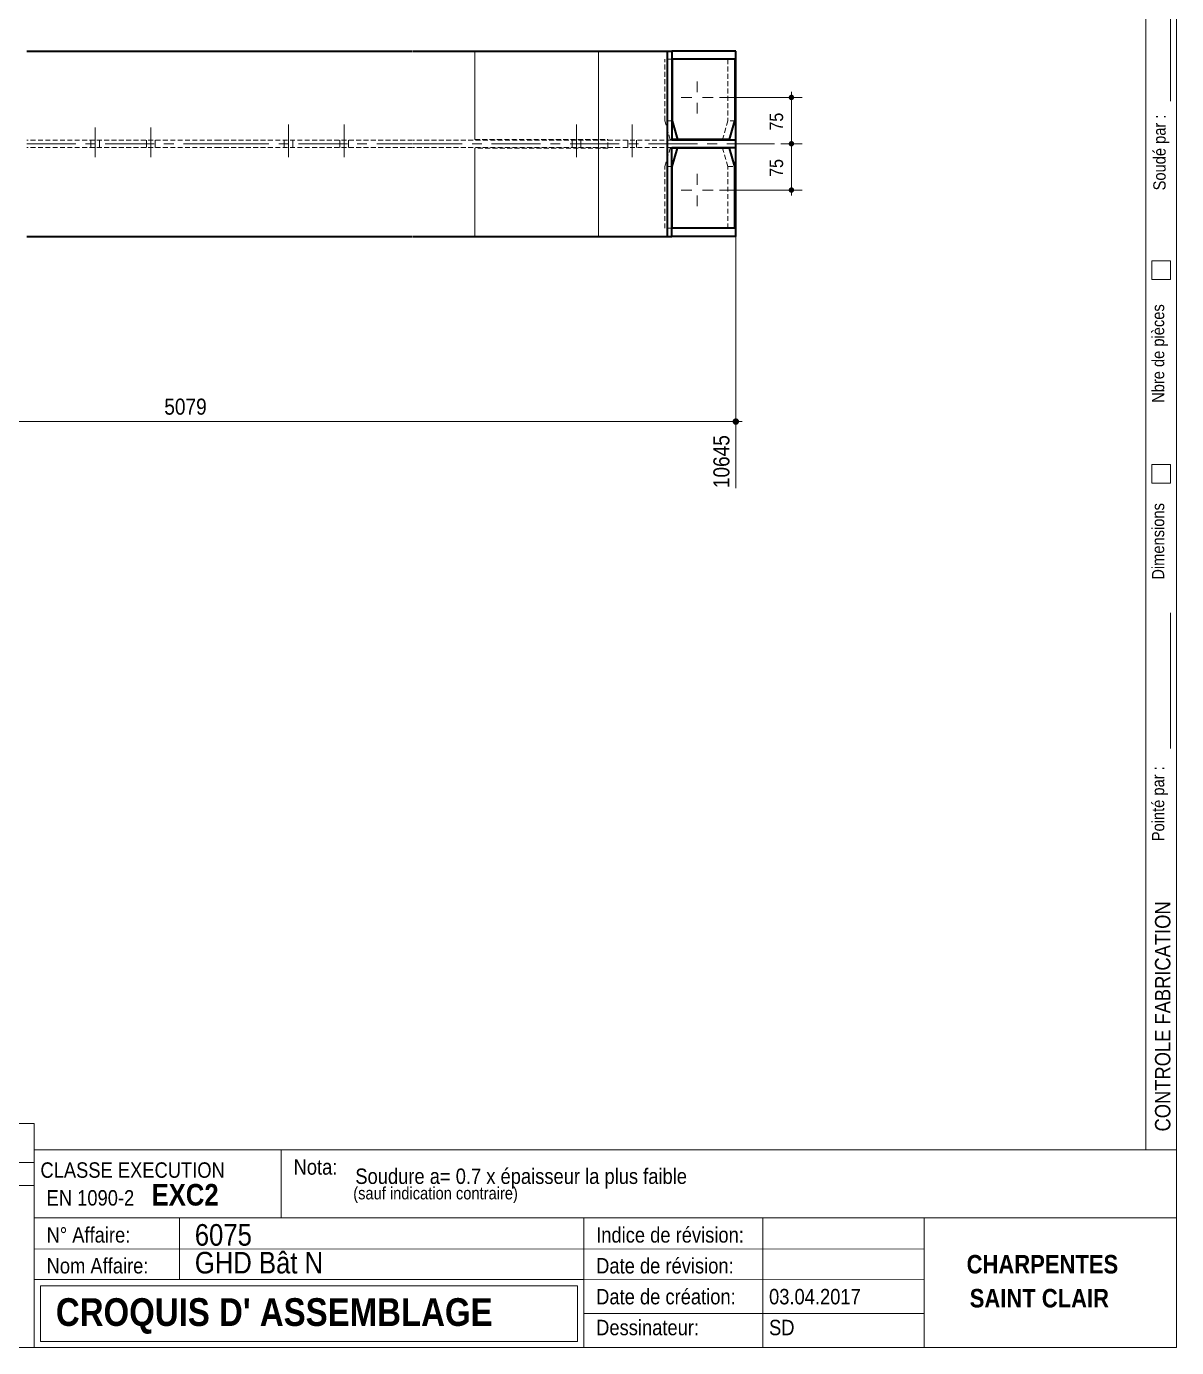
# Model space of a CAD drawing. Header units: millimetres. Extents: x 2 to 584, y 5 to 405.
# Drawn here: x 392.7 to 579, y 5 to 219 of the extents above; entities that cross this region are included whole.
import ezdxf

# ---------------------------------------------------------------- set-up
doc = ezdxf.new("R2010")
doc.units = ezdxf.units.MM
for name, pattern in [('AXES', [12.7, 7.9375, -1.5875, 1.5875, -1.5875]), ('CACHE2', [1.190625, 0.79375, -0.396875]), ('INTERROMPUX2', [9.525, 6.35, -3.175])]:
    doc.linetypes.add(name, pattern=pattern)
for name, color, linetype, lineweight in [('Autre type objet', 1, 'Continuous', 0), ('Axe', 1, 'Continuous', 0), ('Boulon', 7, 'Continuous', 0), ('Cache', 7, 'Continuous', 0), ('Cotation', 7, 'Continuous', 0), ('Feuille dessin', 5, 'Continuous', 0), ('Piece', 2, 'Continuous', 0)]:
    doc.layers.add(name, color=color, linetype=linetype, lineweight=lineweight)
doc.styles.add('ARIAL', font='ARIAL.TTF')
doc.styles.add('ARIAL_BOLD', font='ARIALBD.TTF')
doc.styles.add('ARIAL_NARROW', font='ARIAL.TTF')

# ---------------------------------------------------------------- blocks, each defined once
blk = doc.blocks.new('*A35')
at = {"layer": 'Boulon', "linetype": 'INTERROMPUX2', "lineweight": 0}
for p, q in [((403.878188, 197.793823), (403.878188, 202.593823)), ((403.878188, 197.793823), (403.878188, 202.593823)), ((403.178188, 199.369348), (403.178188, 200.569348)), ((403.178188, 199.369348), (403.178188, 200.569348)), ((404.578188, 199.369348), (404.578188, 200.569348)), ((404.578188, 199.369348), (404.578188, 200.569348))]:
    blk.add_line(p, q, dxfattribs=at)
blk = doc.blocks.new('*A36')
at = {"layer": 'Boulon', "linetype": 'INTERROMPUX2', "lineweight": 0}
for p, q in [((412.878188, 197.793823), (412.878188, 202.593823)), ((412.878188, 197.793823), (412.878188, 202.593823)), ((412.178188, 199.369348), (412.178188, 200.569348)), ((412.178188, 199.369348), (412.178188, 200.569348)), ((413.578188, 199.369348), (413.578188, 200.569348)), ((413.578188, 199.369348), (413.578188, 200.569348))]:
    blk.add_line(p, q, dxfattribs=at)
blk = doc.blocks.new('*A37')
at = {"layer": 'Boulon', "linetype": 'INTERROMPUX2', "lineweight": 0}
for p, q in [((444.172119, 197.793823), (444.172119, 203.093823)), ((444.172119, 197.793823), (444.172119, 203.093823)), ((443.472119, 199.369348), (443.472119, 200.569348)), ((443.472119, 199.369348), (443.472119, 200.569348)), ((444.872119, 199.369348), (444.872119, 200.569348)), ((444.872119, 199.369348), (444.872119, 200.569348))]:
    blk.add_line(p, q, dxfattribs=at)
blk = doc.blocks.new('*A38')
at = {"layer": 'Boulon', "linetype": 'INTERROMPUX2', "lineweight": 0}
for p, q in [((435.172119, 197.793823), (435.172119, 203.093823)), ((435.172119, 197.793823), (435.172119, 203.093823)), ((434.472119, 199.369348), (434.472119, 200.569348)), ((434.472119, 199.369348), (434.472119, 200.569348)), ((435.872119, 199.369348), (435.872119, 200.569348)), ((435.872119, 199.369348), (435.872119, 200.569348))]:
    blk.add_line(p, q, dxfattribs=at)
blk = doc.blocks.new('*A43')
at = {"layer": 'Boulon', "linetype": 'INTERROMPUX2', "lineweight": 0}
for p, q in [((490.823067, 197.794339), (490.823067, 203.094339)), ((490.823067, 197.794339), (490.823067, 203.094339)), ((490.123067, 199.369348), (490.123067, 200.569348)), ((490.123067, 199.369348), (490.123067, 200.569348)), ((491.523067, 199.369348), (491.523067, 200.569348)), ((491.523067, 199.369348), (491.523067, 200.569348))]:
    blk.add_line(p, q, dxfattribs=at)
blk = doc.blocks.new('*A44')
at = {"layer": 'Boulon', "linetype": 'INTERROMPUX2', "lineweight": 0}
for p, q in [((481.823067, 197.794339), (481.823067, 203.094339)), ((481.823067, 197.794339), (481.823067, 203.094339)), ((481.123067, 199.369348), (481.123067, 200.569348)), ((481.123067, 199.369348), (481.123067, 200.569348)), ((482.523067, 199.369348), (482.523067, 200.569348)), ((482.523067, 199.369348), (482.523067, 200.569348))]:
    blk.add_line(p, q, dxfattribs=at)
blk = doc.blocks.new('*A50')
at = {"layer": 'Boulon', "linetype": 'Continuous', "lineweight": 0}
for p, q in [((501.369056, 210.069807), (501.369056, 208.338207)), ((498.769056, 207.469807), (500.500656, 207.469807)), ((501.369056, 204.869807), (501.369056, 206.601407)), ((503.969056, 207.469807), (502.237456, 207.469807)), ((501.369056, 195.069807), (501.369056, 193.338207)), ((498.769056, 192.469807), (500.500656, 192.469807)), ((501.369056, 189.869807), (501.369056, 191.601407)), ((503.969056, 192.469807), (502.237456, 192.469807))]:
    blk.add_line(p, q, dxfattribs=at)
blk = doc.blocks.new('*A52')
at = {"layer": 'Axe', "color": 1, "linetype": 'AXES', "lineweight": 15}
for p, q in [((392.781223, 199.969348), (423.975154, 199.969348)), ((424.075154, 199.969348), (455.269085, 199.969348)), ((455.369085, 199.969348), (513.892182, 199.969348))]:
    blk.add_line(p, q, dxfattribs=at)
at = {"layer": 'Cache', "color": 7, "linetype": 'CACHE2', "lineweight": 20}
for p, q in [((485.3688, 200.569348), (485.3688, 214.969348)), ((485.36886, 214.969348), (485.36886, 184.969348)), ((423.975154, 200.569348), (392.781223, 200.569348)), ((423.975154, 199.369348), (392.781223, 199.369348)), ((455.269085, 200.569348), (424.075154, 200.569348)), ((455.269085, 199.369348), (424.075154, 199.369348)), ((497.232182, 200.569348), (455.369085, 200.569348)), ((497.232182, 199.369348), (455.369085, 199.369348)), ((485.368582, 199.369348), (485.368582, 200.569348)), ((485.3688, 184.969348), (485.3688, 199.369348)), ((486.868445, 199.369348), (486.868445, 200.569348)), ((497.232182, 184.969348), (496.542182, 184.969348))]:
    blk.add_line(p, q, dxfattribs=at)
at = {"layer": 'Piece', "color": 2, "linetype": 'Continuous', "lineweight": 40}
for p, q in [((392.781223, 214.969348), (423.975154, 214.969348)), ((424.075154, 214.969348), (455.269085, 214.969348)), ((455.369085, 214.969348), (497.232182, 214.969348)), ((496.542182, 184.969348), (496.542182, 214.969348)), ((497.232182, 214.969348), (497.232182, 200.569348)), ((507.618918, 200.569348), (497.232182, 200.569348)), ((497.232182, 199.369348), (507.618918, 199.369348)), ((497.232182, 184.969348), (497.232182, 199.369348)), ((507.618918, 199.369348), (507.618918, 200.569348)), ((392.781223, 184.969348), (423.975154, 184.969348)), ((424.075154, 184.969348), (455.269085, 184.969348)), ((455.369085, 184.969348), (497.232182, 184.969348))]:
    blk.add_line(p, q, dxfattribs=at)
blk = doc.blocks.new('*A55')
at = {"layer": 'Cache', "color": 7, "linetype": 'CACHE2', "lineweight": 20}
for p, q in [((465.368852, 214.969807), (465.368852, 200.669807)), ((497.232182, 214.969807), (465.368852, 214.969807)), ((465.369085, 200.669807), (465.369085, 214.969807)), ((507.619002, 214.969807), (507.619002, 184.969807)), ((465.368852, 200.669807), (486.869084, 200.669807)), ((486.869084, 199.269807), (465.368852, 199.269807)), ((465.368852, 199.269807), (465.368852, 184.969807)), ((465.369085, 184.969807), (465.369085, 199.269807)), ((486.868852, 199.269807), (486.868852, 200.669807)), ((486.869084, 199.269807), (486.869084, 200.669807)), ((465.368852, 184.969807), (497.232182, 184.969807))]:
    blk.add_line(p, q, dxfattribs=at)
at = {"layer": 'Piece', "color": 2, "linetype": 'Continuous', "lineweight": 40}
for p, q in [((507.619002, 214.969807), (497.232182, 214.969807)), ((507.618769, 184.969807), (507.618769, 214.969807)), ((507.619002, 184.969807), (497.232182, 184.969807))]:
    blk.add_line(p, q, dxfattribs=at)
blk = doc.blocks.new('*A56')
at = {"layer": 'Cache', "color": 7, "linetype": 'CACHE2', "lineweight": 20}
for p, q in [((496.140069, 203.668954), (496.140069, 213.66885)), ((497.232182, 213.66885), (496.140069, 213.66885)), ((506.327977, 213.66885), (506.327977, 203.668633)), ((497.232182, 203.668954), (496.140069, 203.668954)), ((497.002143, 200.66885), (496.140069, 203.668954)), ((506.327977, 203.668633), (505.465996, 200.66885)), ((507.477369, 203.668633), (506.327977, 203.668633)), ((497.232182, 200.66885), (497.002143, 200.66885))]:
    blk.add_line(p, q, dxfattribs=at)
at = {"layer": 'Piece', "color": 2, "linetype": 'Continuous', "lineweight": 40}
for p, q in [((507.477369, 213.66885), (497.232182, 213.66885)), ((497.289461, 213.66885), (497.289461, 203.668954)), ((507.477369, 213.66885), (507.477369, 203.668633)), ((497.289461, 203.668954), (497.232182, 203.668954)), ((497.289461, 203.668954), (498.151534, 200.66885)), ((506.615388, 200.66885), (507.477369, 203.668633)), ((506.615388, 200.66885), (497.232182, 200.66885))]:
    blk.add_line(p, q, dxfattribs=at)
blk = doc.blocks.new('*A57')
at = {"layer": 'Cache', "color": 7, "linetype": 'CACHE2', "lineweight": 20}
for p, q in [((496.140069, 196.269703), (497.002143, 199.269807)), ((497.232182, 199.269807), (497.002143, 199.269807)), ((506.327977, 196.269982), (505.465984, 199.269807)), ((497.232182, 196.269703), (496.140069, 196.269703)), ((496.140069, 186.269807), (496.140069, 196.269703)), ((506.327977, 186.269807), (506.327977, 196.269982)), ((506.327977, 196.269982), (507.477369, 196.269982)), ((497.289461, 186.269807), (496.140069, 186.269807))]:
    blk.add_line(p, q, dxfattribs=at)
at = {"layer": 'Piece', "color": 2, "linetype": 'Continuous', "lineweight": 40}
for p, q in [((506.615375, 199.269807), (497.232182, 199.269807)), ((497.289461, 196.269703), (498.151534, 199.269807)), ((507.477369, 196.269982), (506.615375, 199.269807)), ((497.289461, 196.269703), (497.232182, 196.269703)), ((497.289461, 186.269807), (497.289461, 196.269703)), ((507.477369, 186.269807), (507.477369, 196.269982)), ((497.232182, 186.269807), (497.289461, 186.269807)), ((507.477369, 186.269807), (497.289461, 186.269807))]:
    blk.add_line(p, q, dxfattribs=at)
blk = doc.blocks.new('*A67')
at = {"layer": 'Feuille dessin', "linetype": 'Continuous', "lineweight": 0}
for p, q in [((579, 5), (579, 405)), ((5, 5), (579, 5))]:
    blk.add_line(p, q, dxfattribs=at)
blk = doc.blocks.new('*A68')
at = {"layer": 'Autre type objet', "linetype": 'Continuous', "lineweight": 0}
for p, q in [((574, 37), (574, 282)), ((579, 37), (579, 282)), ((578, 206.87143), (578, 228.87143)), ((575, 181), (575, 178)), ((578, 181), (575, 181)), ((578, 178), (578, 181)), ((575, 178), (578, 178)), ((575, 148), (575, 145)), ((578, 148), (575, 148)), ((578, 145), (578, 148)), ((575, 145), (578, 145)), ((578, 102), (578, 124)), ((574, 37), (579, 37))]:
    blk.add_line(p, q, dxfattribs=at)
at = {"layer": 'Autre type objet', "style": 'ARIAL', "width": 0.85}
for s, height, p in [('Soudé par :', 2, (577.230161, 192.415081)), ('Nbre de pièces', 2, (577, 158)), ('Dimensions', 2, (577, 129.364258)), ('Pointé par :', 2, (577, 87)), ('CONTROLE FABRICATION', 2.5, (578, 40))]:
    blk.add_text(s, height=height, rotation=90, dxfattribs=at).set_placement(p)
blk = doc.blocks.new('*A69')
at = {"layer": 'Autre type objet', "linetype": 'Continuous', "lineweight": 0}
for p, q in [((394, 37), (579, 37)), ((394, 37), (394, 26)), ((434, 37), (434, 26)), ((579, 37), (579, 26)), ((394, 26), (579, 26))]:
    blk.add_line(p, q, dxfattribs=at)
at = {"layer": 'Autre type objet', "width": 0.85}
for s, height, style, p in [('CLASSE EXECUTION', 2.5, 'ARIAL', (395, 32.5)), ('Nota:', 2.5, 'ARIAL', (436, 33)), ('Soudure a= 0.7 x épaisseur la plus faible', 2.5, 'ARIAL', (446, 31.5)), ('EN 1090-2', 2.5, 'ARIAL', (396, 28)), ('EXC2', 3.5, 'ARIAL_BOLD', (413, 28)), (' (sauf indication contraire)', 2, 'ARIAL', (445, 29))]:
    blk.add_text(s, height=height, dxfattribs=dict(at, style=style)).set_placement(p)
blk = doc.blocks.new('*A70')
at = {"layer": 'Autre type objet', "linetype": 'Continuous', "lineweight": 0}
for p, q in [((209, 41.276986), (394, 41.276986)), ((209.000031, 41.276887), (209, 31.25)), ((263, 40.942397), (298, 40.942397)), ((263, 35.374117), (263, 40.942397)), ((298, 40.942397), (298, 35.374117)), ((351.006307, 41.276553), (351, 31.25)), ((371.000069, 41.275594), (371, 31.25)), ((393.999994, 41.276914), (394, 31.25)), ((209, 35), (394, 35)), ((228, 35), (228, 31.25)), ((298, 35.374117), (263, 35.374117)), ((275, 35), (275, 31.25)), ((285, 35), (285, 31.25)), ((304, 35), (304, 31.25)), ((333, 35), (333, 31.25)), ((209, 31.25), (394, 31.25)), ((209, 31.25), (209, 27.5)), ((228, 31.25), (228, 27.5)), ((275, 31.25), (275, 27.5)), ((285, 31.25), (285, 27.5)), ((304, 31.25), (304, 27.5)), ((333, 31.25), (333, 27.5)), ((351, 31.25), (351, 27.5)), ((371, 31.25), (371, 27.5)), ((394, 31.25), (394, 27.5)), ((209, 27.5), (209, 23.75)), ((228, 27.5), (228, 23.75)), ((275, 27.5), (275, 23.75)), ((285, 27.5), (285, 23.75)), ((304, 27.5), (304, 23.75)), ((333, 27.5), (333, 23.75)), ((351, 27.5), (351, 23.75)), ((371, 27.5), (371, 23.75)), ((394, 27.5), (394, 23.75)), ((209, 23.75), (209, 20)), ((228, 23.75), (228, 20)), ((275, 23.75), (275, 20)), ((285, 23.75), (285, 20)), ((304, 23.75), (304, 20)), ((333, 23.75), (333, 20)), ((351, 23.75), (351, 20)), ((371, 23.75), (371, 20)), ((394, 23.75), (394, 20)), ((209, 20), (209, 16.25)), ((228, 20), (228, 16.25)), ((275, 20), (275, 16.25)), ((285, 20), (285, 16.25)), ((304, 20), (304, 16.25)), ((333, 20), (333, 16.25)), ((351, 20), (351, 16.25)), ((371, 20), (371, 16.25)), ((394, 20), (394, 16.25)), ((209, 16.25), (209, 12.5)), ((228, 16.25), (228, 12.5)), ((275, 16.25), (275, 12.5)), ((285, 16.25), (285, 12.5)), ((304, 16.25), (304, 12.5)), ((333, 16.25), (333, 12.5)), ((351, 16.25), (351, 12.5)), ((371, 16.25), (371, 12.5)), ((394, 16.25), (394, 12.5)), ((209, 12.5), (209, 8.75)), ((228, 12.5), (228, 8.75)), ((275, 12.5), (275, 8.75)), ((285, 12.5), (285, 8.75)), ((304, 12.5), (304, 8.75)), ((333, 12.5), (333, 8.75)), ((351, 12.5), (351, 8.75)), ((371, 12.5), (371, 8.75)), ((394, 12.5), (394, 8.75)), ((209, 8.75), (209, 5)), ((228, 8.75), (228, 5)), ((275, 8.75), (275, 5)), ((285, 8.75), (285, 5)), ((304, 8.75), (304, 5)), ((333, 8.75), (333, 5)), ((351, 8.75), (351, 5)), ((371, 8.75), (371, 5)), ((394, 8.75), (394, 5))]:
    blk.add_line(p, q, dxfattribs=at)
at = {"layer": 'Autre type objet', "width": 0.85}
for s, height, style, p in [('TOLERANCES ESSENTIELLES CONFORMES A LA NORME 1090-1', 2.5, 'ARIAL_BOLD', (212, 42.427143)), ('LISTE POUR UN ASSEMBLAGE:', 2.5, 'ARIAL', (210, 36.778635)), ('Rep:', 3, 'ARIAL_NARROW', (263.824804, 36.591901)), ('3-3', 4, 'ARIAL', (274.65625, 36.25)), ('Qtité:', 3, 'ARIAL', (305.03794, 36.649058)), ('1', 3.5, 'ARIAL', (314.83694, 36.649058)), ('24.3', 3.5, 'ARIAL', (356.460938, 36.25)), ('1743.2', 3.5, 'ARIAL', (376.032227, 36.25)), ('Repère', 2.5, 'ARIAL', (213, 32.25)), ('Profil', 2.5, 'ARIAL', (246, 32.25)), ('Qté', 2.5, 'ARIAL', (277, 32.25)), ('Matériau', 2.5, 'ARIAL', (288, 32.25)), ('Revêtement', 2.5, 'ARIAL', (308, 32.25)), ('Longueur', 2.5, 'ARIAL', (335, 32.25)), ('Peinture', 2.5, 'ARIAL', (354, 32.25)), ('Poids', 2.5, 'ARIAL', (378, 32.25)), ('127', 2, 'ARIAL', (211, 28.75)), ('HEA500', 2, 'ARIAL', (229, 28.5)), ('1', 2, 'ARIAL', (281.186523, 28.5)), ('S275JR', 2, 'ARIAL', (290.259277, 28.5)), ('PEINTURE', 2, 'ARIAL', (311.896973, 28.5)), ('10645', 2, 'ARIAL', (338.586914, 28.5)), ('22.5', 2, 'ARIAL', (359.8125, 28.5)), ('1650.4', 2, 'ARIAL', (379.179688, 28.75)), ('1', 2, 'ARIAL', (211, 25)), ('PL10*130', 2, 'ARIAL', (229, 24.75)), ('4', 2, 'ARIAL', (281.186523, 24.75)), ('S235JR', 2, 'ARIAL', (290.259277, 24.75)), ('441', 2, 'ARIAL', (341.553711, 24.75)), ('0.1', 2, 'ARIAL', (361.295898, 24.75)), ('4.4', 2, 'ARIAL', (383.629883, 25)), ('11', 2, 'ARIAL', (211, 21.25)), ('PL20*260', 2, 'ARIAL', (229, 21)), ('1', 2, 'ARIAL', (281.186523, 21)), ('S235JR', 2, 'ARIAL', (290.259277, 21)), ('600', 2, 'ARIAL', (341.553711, 21)), ('0.3', 2, 'ARIAL', (361.295898, 21)), ('24.5', 2, 'ARIAL', (382.146484, 21.25)), ('13', 2, 'ARIAL', (211, 17.5)), ('HEA200', 2, 'ARIAL', (229, 17.25)), ('S275JR', 2, 'ARIAL', (290.259277, 17.25)), ('209', 2, 'ARIAL', (341.553711, 17.25)), ('0.2', 2, 'ARIAL', (361.295898, 17.25)), ('8.8', 2, 'ARIAL', (383.629883, 17.5)), ('1', 2, 'ARIAL', (281.186523, 17.25)), ('14', 2, 'ARIAL', (211, 13.75)), ('PL25*300', 2, 'ARIAL', (229, 13.5)), ('1', 2, 'ARIAL', (281.186523, 13.5)), ('S235JR', 2, 'ARIAL', (290.259277, 13.5)), ('422', 2, 'ARIAL', (341.553711, 13.5)), ('0.3', 2, 'ARIAL', (361.295898, 13.5)), ('24.3', 2, 'ARIAL', (382.146484, 13.75)), ('79', 2, 'ARIAL', (211, 10)), ('PL10*130', 2, 'ARIAL', (229, 9.75)), ('2', 2, 'ARIAL', (281.186523, 9.75)), ('S235JR', 2, 'ARIAL', (290.259277, 9.75)), ('441', 2, 'ARIAL', (341.553711, 9.75)), ('0.1', 2, 'ARIAL', (361.295898, 9.75)), ('4.5', 2, 'ARIAL', (383.629883, 10)), ('113', 2, 'ARIAL', (211, 6.25)), ('PL12*130', 2, 'ARIAL', (229, 6)), ('2', 2, 'ARIAL', (281.186523, 6)), ('S235JR', 2, 'ARIAL', (290.259277, 6)), ('355', 2, 'ARIAL', (341.553711, 6)), ('0.1', 2, 'ARIAL', (361.295898, 6)), ('4.3', 2, 'ARIAL', (383.629883, 6.25))]:
    blk.add_text(s, height=height, dxfattribs=dict(at, style=style)).set_placement(p)
blk = doc.blocks.new('*A71')
at = {"layer": 'Autre type objet', "linetype": 'Continuous', "lineweight": 0}
for p, q in [((394, 26), (579, 26)), ((394, 26), (394, 5)), ((417.5, 26), (417.5, 16)), ((483, 26), (483, 5)), ((512, 26), (512, 5)), ((538.113616, 5), (538.113616, 26)), ((579, 5), (579, 26)), ((394, 21), (538.091573, 20.947521)), ((394, 16), (483, 16)), ((395, 15), (482, 15)), ((395, 6), (395, 15)), ((482, 15), (482, 6)), ((483, 16), (538.1638, 15.995557)), ((483, 10.5), (538.091381, 10.5)), ((394, 5), (579, 5)), ((482, 6), (395, 6))]:
    blk.add_line(p, q, dxfattribs=at)
at = {"layer": 'Autre type objet', "width": 0.85}
for s, height, style, p in [('N° Affaire:', 2.5, 'ARIAL_NARROW', (396, 22)), ('6075', 3.5, 'ARIAL', (420, 21.5)), ('Indice de révision:', 2.5, 'ARIAL_NARROW', (485, 22)), ('Nom Affaire:', 2.5, 'ARIAL_NARROW', (396, 17)), ('GHD Bât N', 3.5, 'ARIAL', (420, 17)), ('Date de révision:', 2.5, 'ARIAL_NARROW', (485, 17)), ('CHARPENTES', 3, 'ARIAL_BOLD', (545, 17)), ("CROQUIS D' ASSEMBLAGE", 4.5, 'ARIAL_BOLD', (397.5, 8.5)), ('Date de création:', 2.5, 'ARIAL_NARROW', (485, 12)), ('03.04.2017', 2.5, 'ARIAL', (513, 12)), ('SAINT CLAIR', 3, 'ARIAL_BOLD', (545.5, 11.5)), ('Dessinateur:', 2.5, 'ARIAL_NARROW', (485, 7)), ('SD', 2.5, 'ARIAL', (513, 7))]:
    blk.add_text(s, height=height, dxfattribs=dict(at, style=style)).set_placement(p)
blk = doc.blocks.new('*A119')
at = {"layer": 'Cotation'}
for points in [[(516.6, 199.53), (516.58, 199.53), (516.56, 199.53), (516.54, 199.54), (516.52, 199.54), (516.5, 199.55), (516.47, 199.56), (516.45, 199.56), (516.43, 199.57), (516.42, 199.58), (516.4, 199.59), (516.38, 199.6), (516.36, 199.62), (516.34, 199.63), (516.33, 199.64), (516.31, 199.66), (516.3, 199.67), (516.28, 199.69), (516.27, 199.71), (516.26, 199.72), (516.25, 199.74), (516.24, 199.76), (516.23, 199.78), (516.22, 199.8), (516.21, 199.82), (516.2, 199.84), (516.2, 199.86), (516.19, 199.88), (516.19, 199.9), (516.19, 199.93), (516.18, 199.95), (516.18, 199.97), (516.18, 199.99), (516.19, 200.01), (516.19, 200.03), (516.19, 200.06), (516.2, 200.08), (516.2, 200.1), (516.21, 200.12), (516.22, 200.14), (516.23, 200.16), (516.24, 200.18), (516.25, 200.2), (516.26, 200.21), (516.27, 200.23), (516.28, 200.25), (516.3, 200.26), (516.31, 200.28), (516.33, 200.3), (516.34, 200.31), (516.36, 200.32), (516.38, 200.34), (516.4, 200.35), (516.42, 200.36), (516.43, 200.37), (516.45, 200.38), (516.47, 200.38), (516.5, 200.39), (516.52, 200.4), (516.54, 200.4), (516.56, 200.4), (516.58, 200.41), (516.6, 200.41), (516.62, 200.41), (516.64, 200.41), (516.67, 200.41), (516.69, 200.4), (516.71, 200.4), (516.73, 200.4), (516.75, 200.39), (516.77, 200.38), (516.79, 200.38), (516.81, 200.37), (516.83, 200.36), (516.85, 200.35), (516.87, 200.34), (516.89, 200.32), (516.9, 200.31), (516.92, 200.3), (516.93, 200.28), (516.95, 200.26), (516.96, 200.25), (516.98, 200.23), (516.99, 200.21), (517, 200.2), (517.01, 200.18), (517.02, 200.16), (517.03, 200.14), (517.04, 200.12), (517.04, 200.1), (517.05, 200.08), (517.05, 200.06), (517.06, 200.03), (517.06, 200.01), (517.06, 199.99), (517.06, 199.97), (517.06, 199.95), (517.06, 199.93), (517.06, 199.9), (517.05, 199.88), (517.05, 199.86), (517.04, 199.84), (517.04, 199.82), (517.03, 199.8), (517.02, 199.78), (517.01, 199.76), (517, 199.74), (516.99, 199.72), (516.98, 199.71), (516.96, 199.69), (516.95, 199.67), (516.93, 199.66), (516.92, 199.64), (516.9, 199.63), (516.89, 199.62), (516.87, 199.6), (516.85, 199.59), (516.83, 199.58), (516.81, 199.57), (516.79, 199.56), (516.77, 199.56), (516.75, 199.55), (516.73, 199.54), (516.71, 199.54), (516.69, 199.53), (516.67, 199.53), (516.64, 199.53), (516.62, 199.53)], [(516.6, 192.03), (516.58, 192.03), (516.56, 192.03), (516.54, 192.04), (516.52, 192.04), (516.5, 192.05), (516.47, 192.06), (516.45, 192.06), (516.43, 192.07), (516.42, 192.08), (516.4, 192.09), (516.38, 192.1), (516.36, 192.12), (516.34, 192.13), (516.33, 192.14), (516.31, 192.16), (516.3, 192.17), (516.28, 192.19), (516.27, 192.21), (516.26, 192.23), (516.25, 192.24), (516.24, 192.26), (516.23, 192.28), (516.22, 192.3), (516.21, 192.32), (516.2, 192.34), (516.2, 192.36), (516.19, 192.38), (516.19, 192.41), (516.19, 192.43), (516.18, 192.45), (516.18, 192.47), (516.18, 192.49), (516.19, 192.51), (516.19, 192.53), (516.19, 192.56), (516.2, 192.58), (516.2, 192.6), (516.21, 192.62), (516.22, 192.64), (516.23, 192.66), (516.24, 192.68), (516.25, 192.7), (516.26, 192.71), (516.27, 192.73), (516.28, 192.75), (516.3, 192.77), (516.31, 192.78), (516.33, 192.8), (516.34, 192.81), (516.36, 192.82), (516.38, 192.84), (516.4, 192.85), (516.42, 192.86), (516.43, 192.87), (516.45, 192.88), (516.47, 192.88), (516.5, 192.89), (516.52, 192.9), (516.54, 192.9), (516.56, 192.91), (516.58, 192.91), (516.6, 192.91), (516.62, 192.91), (516.64, 192.91), (516.67, 192.91), (516.69, 192.91), (516.71, 192.9), (516.73, 192.9), (516.75, 192.89), (516.77, 192.88), (516.79, 192.88), (516.81, 192.87), (516.83, 192.86), (516.85, 192.85), (516.87, 192.84), (516.89, 192.82), (516.9, 192.81), (516.92, 192.8), (516.93, 192.78), (516.95, 192.77), (516.96, 192.75), (516.98, 192.73), (516.99, 192.71), (517, 192.7), (517.01, 192.68), (517.02, 192.66), (517.03, 192.64), (517.04, 192.62), (517.04, 192.6), (517.05, 192.58), (517.05, 192.56), (517.06, 192.53), (517.06, 192.51), (517.06, 192.49), (517.06, 192.47), (517.06, 192.45), (517.06, 192.43), (517.06, 192.41), (517.05, 192.38), (517.05, 192.36), (517.04, 192.34), (517.04, 192.32), (517.03, 192.3), (517.02, 192.28), (517.01, 192.26), (517, 192.24), (516.99, 192.23), (516.98, 192.21), (516.96, 192.19), (516.95, 192.17), (516.93, 192.16), (516.92, 192.14), (516.9, 192.13), (516.89, 192.12), (516.87, 192.1), (516.85, 192.09), (516.83, 192.08), (516.81, 192.07), (516.79, 192.06), (516.77, 192.06), (516.75, 192.05), (516.73, 192.04), (516.71, 192.04), (516.69, 192.03), (516.67, 192.03), (516.64, 192.03), (516.62, 192.03)]]:
    blk.add_hatch(color=256, dxfattribs=at).paths.add_polyline_path(points, flags=17)
at = {"layer": 'Cotation', "linetype": 'Continuous', "lineweight": 0}
for p, q in [((514.89, 199.97), (518.38, 199.97)), ((515.74, 199.97), (517.5, 199.97)), ((516.62, 200.85), (516.62, 199.09)), ((516.62, 199.97), (516.62, 200.85)), ((516.62, 192.47), (516.62, 199.97)), ((516.62, 193.35), (516.62, 191.59)), ((504.97, 192.47), (518.38, 192.47)), ((515.74, 192.47), (517.5, 192.47)), ((516.62, 192.47), (516.62, 191.59))]:
    blk.add_line(p, q, dxfattribs=at)
at = {"layer": 'Cotation'}
for p in [(516.62, 199.97), (516.62, 192.47)]:
    blk.add_point(p, dxfattribs=at)
at = {"layer": 'Cotation', "style": 'ARIAL', "width": 0.85}
blk.add_text('75', height=2.2, rotation=90.0002, dxfattribs=at).set_placement((515.28, 194.59))
blk = doc.blocks.new('*A120')
at = {"layer": 'Cotation'}
for points in [[(516.6, 207.03), (516.58, 207.03), (516.56, 207.03), (516.54, 207.04), (516.52, 207.04), (516.5, 207.05), (516.47, 207.06), (516.45, 207.06), (516.43, 207.07), (516.42, 207.08), (516.4, 207.09), (516.38, 207.1), (516.36, 207.12), (516.34, 207.13), (516.33, 207.14), (516.31, 207.16), (516.3, 207.17), (516.28, 207.19), (516.27, 207.21), (516.26, 207.23), (516.25, 207.24), (516.24, 207.26), (516.23, 207.28), (516.22, 207.3), (516.21, 207.32), (516.2, 207.34), (516.2, 207.36), (516.19, 207.38), (516.19, 207.41), (516.19, 207.43), (516.18, 207.45), (516.18, 207.47), (516.18, 207.49), (516.19, 207.51), (516.19, 207.53), (516.19, 207.56), (516.2, 207.58), (516.2, 207.6), (516.21, 207.62), (516.22, 207.64), (516.23, 207.66), (516.24, 207.68), (516.25, 207.7), (516.26, 207.71), (516.27, 207.73), (516.28, 207.75), (516.3, 207.77), (516.31, 207.78), (516.33, 207.8), (516.34, 207.81), (516.36, 207.82), (516.38, 207.84), (516.4, 207.85), (516.42, 207.86), (516.43, 207.87), (516.45, 207.88), (516.47, 207.88), (516.5, 207.89), (516.52, 207.9), (516.54, 207.9), (516.56, 207.91), (516.58, 207.91), (516.6, 207.91), (516.62, 207.91), (516.64, 207.91), (516.67, 207.91), (516.69, 207.91), (516.71, 207.9), (516.73, 207.9), (516.75, 207.89), (516.77, 207.88), (516.79, 207.88), (516.81, 207.87), (516.83, 207.86), (516.85, 207.85), (516.87, 207.84), (516.89, 207.82), (516.9, 207.81), (516.92, 207.8), (516.93, 207.78), (516.95, 207.77), (516.96, 207.75), (516.98, 207.73), (516.99, 207.71), (517, 207.7), (517.01, 207.68), (517.02, 207.66), (517.03, 207.64), (517.04, 207.62), (517.04, 207.6), (517.05, 207.58), (517.05, 207.56), (517.06, 207.53), (517.06, 207.51), (517.06, 207.49), (517.06, 207.47), (517.06, 207.45), (517.06, 207.43), (517.06, 207.41), (517.05, 207.38), (517.05, 207.36), (517.04, 207.34), (517.04, 207.32), (517.03, 207.3), (517.02, 207.28), (517.01, 207.26), (517, 207.24), (516.99, 207.23), (516.98, 207.21), (516.96, 207.19), (516.95, 207.17), (516.93, 207.16), (516.92, 207.14), (516.9, 207.13), (516.89, 207.12), (516.87, 207.1), (516.85, 207.09), (516.83, 207.08), (516.81, 207.07), (516.79, 207.06), (516.77, 207.06), (516.75, 207.05), (516.73, 207.04), (516.71, 207.04), (516.69, 207.03), (516.67, 207.03), (516.64, 207.03), (516.62, 207.03)], [(516.6, 199.53), (516.58, 199.53), (516.56, 199.53), (516.54, 199.54), (516.52, 199.54), (516.5, 199.55), (516.47, 199.56), (516.45, 199.56), (516.43, 199.57), (516.42, 199.58), (516.4, 199.59), (516.38, 199.6), (516.36, 199.62), (516.34, 199.63), (516.33, 199.64), (516.31, 199.66), (516.3, 199.67), (516.28, 199.69), (516.27, 199.71), (516.26, 199.72), (516.25, 199.74), (516.24, 199.76), (516.23, 199.78), (516.22, 199.8), (516.21, 199.82), (516.2, 199.84), (516.2, 199.86), (516.19, 199.88), (516.19, 199.9), (516.19, 199.93), (516.18, 199.95), (516.18, 199.97), (516.18, 199.99), (516.19, 200.01), (516.19, 200.03), (516.19, 200.06), (516.2, 200.08), (516.2, 200.1), (516.21, 200.12), (516.22, 200.14), (516.23, 200.16), (516.24, 200.18), (516.25, 200.2), (516.26, 200.21), (516.27, 200.23), (516.28, 200.25), (516.3, 200.26), (516.31, 200.28), (516.33, 200.3), (516.34, 200.31), (516.36, 200.32), (516.38, 200.34), (516.4, 200.35), (516.42, 200.36), (516.43, 200.37), (516.45, 200.38), (516.47, 200.38), (516.5, 200.39), (516.52, 200.4), (516.54, 200.4), (516.56, 200.4), (516.58, 200.41), (516.6, 200.41), (516.62, 200.41), (516.64, 200.41), (516.67, 200.41), (516.69, 200.4), (516.71, 200.4), (516.73, 200.4), (516.75, 200.39), (516.77, 200.38), (516.79, 200.38), (516.81, 200.37), (516.83, 200.36), (516.85, 200.35), (516.87, 200.34), (516.89, 200.32), (516.9, 200.31), (516.92, 200.3), (516.93, 200.28), (516.95, 200.26), (516.96, 200.25), (516.98, 200.23), (516.99, 200.21), (517, 200.2), (517.01, 200.18), (517.02, 200.16), (517.03, 200.14), (517.04, 200.12), (517.04, 200.1), (517.05, 200.08), (517.05, 200.06), (517.06, 200.03), (517.06, 200.01), (517.06, 199.99), (517.06, 199.97), (517.06, 199.95), (517.06, 199.93), (517.06, 199.9), (517.05, 199.88), (517.05, 199.86), (517.04, 199.84), (517.04, 199.82), (517.03, 199.8), (517.02, 199.78), (517.01, 199.76), (517, 199.74), (516.99, 199.72), (516.98, 199.71), (516.96, 199.69), (516.95, 199.67), (516.93, 199.66), (516.92, 199.64), (516.9, 199.63), (516.89, 199.62), (516.87, 199.6), (516.85, 199.59), (516.83, 199.58), (516.81, 199.57), (516.79, 199.56), (516.77, 199.56), (516.75, 199.55), (516.73, 199.54), (516.71, 199.54), (516.69, 199.53), (516.67, 199.53), (516.64, 199.53), (516.62, 199.53)]]:
    blk.add_hatch(color=256, dxfattribs=at).paths.add_polyline_path(points, flags=17)
at = {"layer": 'Cotation', "linetype": 'Continuous', "lineweight": 0}
for p, q in [((516.62, 208.35), (516.62, 206.59)), ((516.62, 207.47), (516.62, 208.35)), ((504.97, 207.47), (518.38, 207.47)), ((515.74, 207.47), (517.5, 207.47)), ((516.62, 199.97), (516.62, 207.47)), ((514.89, 199.97), (518.38, 199.97)), ((515.74, 199.97), (517.5, 199.97)), ((516.62, 200.85), (516.62, 199.09)), ((516.62, 199.97), (516.62, 199.09))]:
    blk.add_line(p, q, dxfattribs=at)
at = {"layer": 'Cotation'}
for p in [(516.62, 207.47), (516.62, 199.97)]:
    blk.add_point(p, dxfattribs=at)
at = {"layer": 'Cotation', "style": 'ARIAL', "width": 0.85}
blk.add_text('75', height=2.2, rotation=90.0002, dxfattribs=at).set_placement((515.28, 202.09))
blk = doc.blocks.new('*A128')
at = {"layer": 'Cotation'}
for points in [[(330.18, 154.45), (330.16, 154.45), (330.13, 154.45), (330.11, 154.46), (330.08, 154.46), (330.06, 154.47), (330.03, 154.48), (330.01, 154.49), (329.99, 154.5), (329.96, 154.51), (329.94, 154.52), (329.92, 154.54), (329.9, 154.55), (329.88, 154.57), (329.86, 154.58), (329.84, 154.6), (329.82, 154.62), (329.81, 154.64), (329.79, 154.66), (329.78, 154.68), (329.76, 154.7), (329.75, 154.72), (329.74, 154.75), (329.73, 154.77), (329.72, 154.79), (329.71, 154.82), (329.7, 154.84), (329.7, 154.87), (329.69, 154.89), (329.69, 154.92), (329.69, 154.94), (329.69, 154.97), (329.69, 154.99), (329.69, 155.02), (329.69, 155.05), (329.7, 155.07), (329.7, 155.1), (329.71, 155.12), (329.72, 155.14), (329.73, 155.17), (329.74, 155.19), (329.75, 155.21), (329.76, 155.24), (329.78, 155.26), (329.79, 155.28), (329.81, 155.3), (329.82, 155.32), (329.84, 155.34), (329.86, 155.35), (329.88, 155.37), (329.9, 155.39), (329.92, 155.4), (329.94, 155.42), (329.96, 155.43), (329.99, 155.44), (330.01, 155.45), (330.03, 155.46), (330.06, 155.47), (330.08, 155.47), (330.11, 155.48), (330.13, 155.48), (330.16, 155.49), (330.18, 155.49), (330.21, 155.49), (330.23, 155.49), (330.26, 155.49), (330.28, 155.48), (330.31, 155.48), (330.34, 155.47), (330.36, 155.47), (330.38, 155.46), (330.41, 155.45), (330.43, 155.44), (330.45, 155.43), (330.48, 155.42), (330.5, 155.4), (330.52, 155.39), (330.54, 155.37), (330.56, 155.35), (330.58, 155.34), (330.59, 155.32), (330.61, 155.3), (330.63, 155.28), (330.64, 155.26), (330.65, 155.24), (330.67, 155.21), (330.68, 155.19), (330.69, 155.17), (330.7, 155.14), (330.71, 155.12), (330.71, 155.1), (330.72, 155.07), (330.72, 155.05), (330.73, 155.02), (330.73, 154.99), (330.73, 154.97), (330.73, 154.94), (330.73, 154.92), (330.72, 154.89), (330.72, 154.87), (330.71, 154.84), (330.71, 154.82), (330.7, 154.79), (330.69, 154.77), (330.68, 154.75), (330.67, 154.72), (330.65, 154.7), (330.64, 154.68), (330.63, 154.66), (330.61, 154.64), (330.59, 154.62), (330.58, 154.6), (330.56, 154.58), (330.54, 154.57), (330.52, 154.55), (330.5, 154.54), (330.48, 154.52), (330.45, 154.51), (330.43, 154.5), (330.41, 154.49), (330.38, 154.48), (330.36, 154.47), (330.34, 154.46), (330.31, 154.46), (330.28, 154.45), (330.26, 154.45), (330.23, 154.45), (330.21, 154.45)], [(507.59, 154.45), (507.57, 154.45), (507.54, 154.45), (507.52, 154.46), (507.49, 154.46), (507.47, 154.47), (507.44, 154.48), (507.42, 154.49), (507.4, 154.5), (507.37, 154.51), (507.35, 154.52), (507.33, 154.54), (507.31, 154.55), (507.29, 154.57), (507.27, 154.58), (507.25, 154.6), (507.23, 154.62), (507.22, 154.64), (507.2, 154.66), (507.19, 154.68), (507.17, 154.7), (507.16, 154.72), (507.15, 154.75), (507.14, 154.77), (507.13, 154.79), (507.12, 154.82), (507.11, 154.84), (507.11, 154.87), (507.1, 154.89), (507.1, 154.92), (507.1, 154.94), (507.1, 154.97), (507.1, 154.99), (507.1, 155.02), (507.1, 155.05), (507.11, 155.07), (507.11, 155.1), (507.12, 155.12), (507.13, 155.14), (507.14, 155.17), (507.15, 155.19), (507.16, 155.21), (507.17, 155.24), (507.19, 155.26), (507.2, 155.28), (507.22, 155.3), (507.23, 155.32), (507.25, 155.34), (507.27, 155.35), (507.29, 155.37), (507.31, 155.39), (507.33, 155.4), (507.35, 155.42), (507.37, 155.43), (507.4, 155.44), (507.42, 155.45), (507.44, 155.46), (507.47, 155.47), (507.49, 155.47), (507.52, 155.48), (507.54, 155.48), (507.57, 155.49), (507.59, 155.49), (507.62, 155.49), (507.64, 155.49), (507.67, 155.49), (507.7, 155.48), (507.72, 155.48), (507.75, 155.47), (507.77, 155.47), (507.79, 155.46), (507.82, 155.45), (507.84, 155.44), (507.86, 155.43), (507.89, 155.42), (507.91, 155.4), (507.93, 155.39), (507.95, 155.37), (507.97, 155.35), (507.99, 155.34), (508, 155.32), (508.02, 155.3), (508.04, 155.28), (508.05, 155.26), (508.06, 155.24), (508.08, 155.21), (508.09, 155.19), (508.1, 155.17), (508.11, 155.14), (508.12, 155.12), (508.12, 155.1), (508.13, 155.07), (508.13, 155.05), (508.14, 155.02), (508.14, 154.99), (508.14, 154.97), (508.14, 154.94), (508.14, 154.92), (508.13, 154.89), (508.13, 154.87), (508.12, 154.84), (508.12, 154.82), (508.11, 154.79), (508.1, 154.77), (508.09, 154.75), (508.08, 154.72), (508.06, 154.7), (508.05, 154.68), (508.04, 154.66), (508.02, 154.64), (508, 154.62), (507.99, 154.6), (507.97, 154.58), (507.95, 154.57), (507.93, 154.55), (507.91, 154.54), (507.89, 154.52), (507.86, 154.51), (507.84, 154.5), (507.82, 154.49), (507.79, 154.48), (507.77, 154.47), (507.75, 154.46), (507.72, 154.46), (507.7, 154.45), (507.67, 154.45), (507.64, 154.45), (507.62, 154.45)]]:
    blk.add_hatch(color=256, dxfattribs=at).paths.add_polyline_path(points, flags=17)
at = {"layer": 'Cotation', "linetype": 'Continuous', "lineweight": 0}
for p, q in [((507.62, 198.37), (507.62, 144.19)), ((330.21, 192.17), (330.21, 146.12)), ((331.25, 154.97), (329.17, 154.97)), ((330.21, 154.97), (329.17, 154.97)), ((330.21, 156.01), (330.21, 153.93)), ((330.21, 154.97), (507.62, 154.97)), ((508.66, 154.97), (506.58, 154.97)), ((507.62, 156.01), (507.62, 153.93)), ((507.62, 154.97), (508.66, 154.97))]:
    blk.add_line(p, q, dxfattribs=at)
at = {"layer": 'Cotation'}
for p in [(330.21, 154.97), (507.62, 154.97)]:
    blk.add_point(p, dxfattribs=at)
at = {"layer": 'Cotation', "style": 'ARIAL', "width": 0.85}
blk.add_text('5079', height=2.6, dxfattribs=at).set_placement((415.06, 156.09))
blk.add_text('10645', height=2.6, rotation=90.0002, dxfattribs=at).set_placement((506.58, 144.19))

msp = doc.modelspace()

# ---------------------------------------------------------------- block references
at = {"lineweight": 0}
for name in ['*A67', '*A68', '*A52', '*A55', '*A56', '*A50', '*A120', '*A35', '*A36', '*A38', '*A37', '*A44', '*A43', '*A57', '*A119', '*A128', '*A70', '*A69', '*A71']:
    msp.add_blockref(name, (0, 0), dxfattribs=at)

doc.saveas('drawing.dxf')
